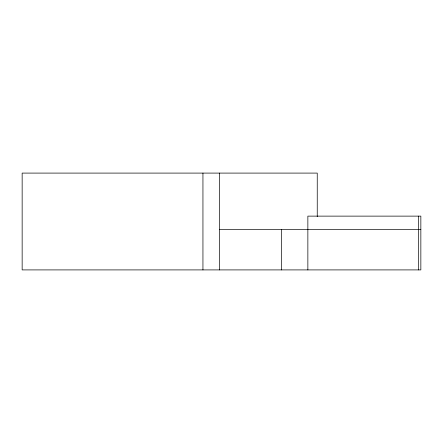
<?xml version="1.0" encoding="UTF-8"?>
<svg xmlns="http://www.w3.org/2000/svg" width="443" height="443" viewBox="0 0 443 443"><rect width="100%" height="100%" fill="white"/><g stroke="black" fill="none" stroke-linecap="round" stroke-linejoin="round"><path stroke-width="0.66" d="M219.662 229.568L420.85 229.568M418.596 216.123L418.596 269.909M317.243 216.66L317.243 173.091L22.15 173.091L22.15 269.909L420.85 269.909L420.85 216.123L307.863 216.123L307.863 269.909M281.338 229.568L281.338 269.909M219.584 173.091L219.584 269.909M202.944 173.091L202.944 269.909"/></g></svg>
